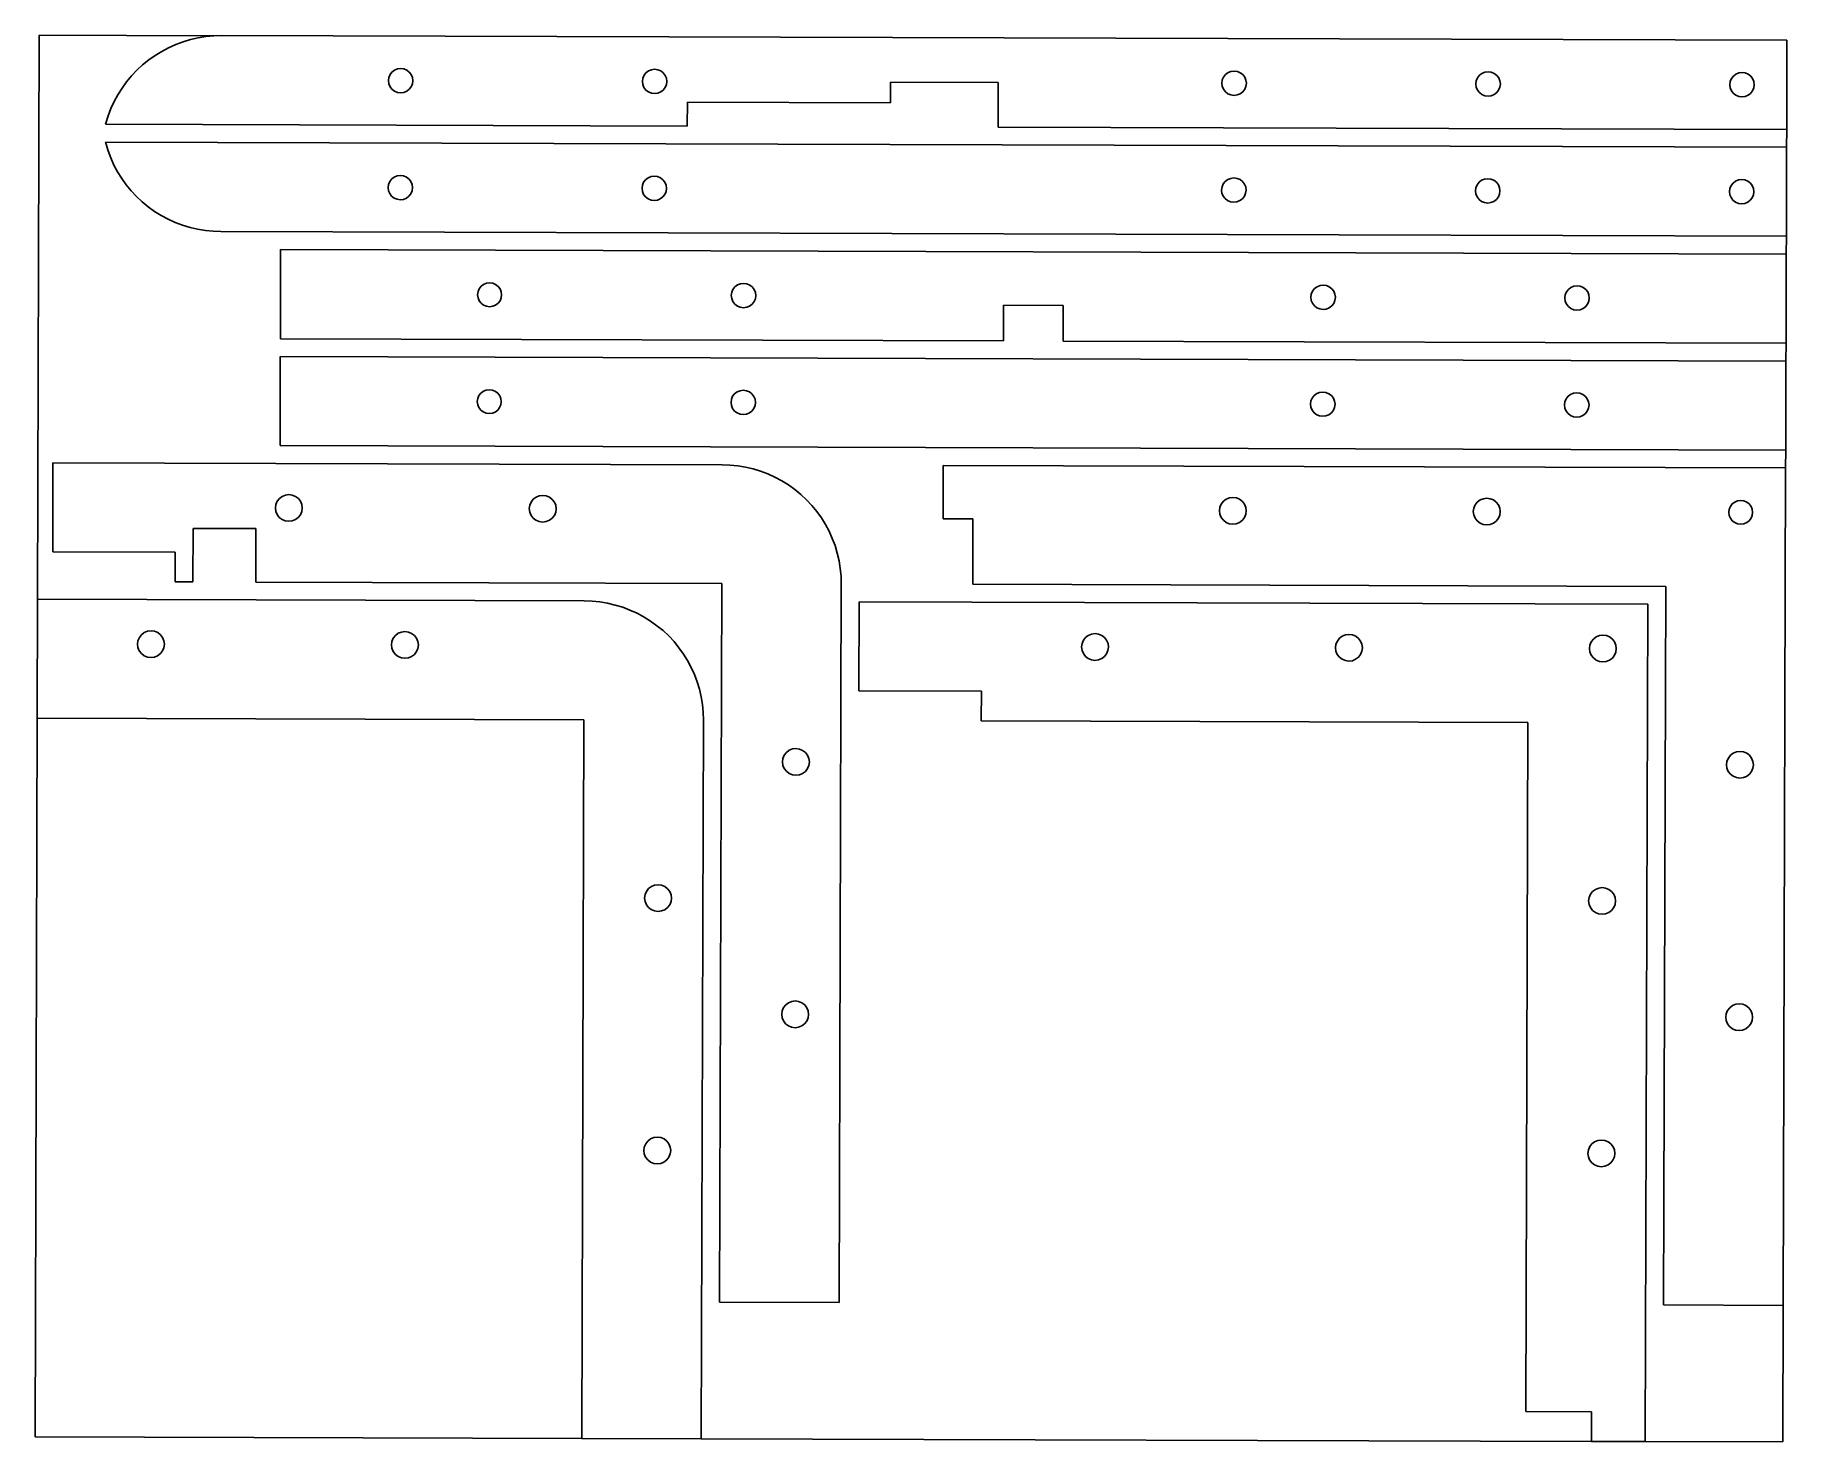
# Model space of a CAD drawing. Extents: x -138 to 155, y -116 to 120.
import ezdxf

# ---------------------------------------------------------------- set-up
doc = ezdxf.new("R2010")
doc.units = 0
doc.layers.get('0').update_dxf_attribs({"linetype": 'CONTINUOUS'})

msp = doc.modelspace()

# ---------------------------------------------------------------- linework, layer by layer
for p, q in [((-137.53, 119.53), (-137.81, 25.12)), ((-108.34, 119.4), (-137.53, 119.53)), ((-115.88, 117.41), (-117.04, 116.8)), ((-114.69, 117.95), (-115.88, 117.41)), ((-113.46, 118.4), (-114.69, 117.95)), ((-112.21, 118.77), (-113.46, 118.4)), ((-110.93, 119.07), (-112.21, 118.77)), ((-109.64, 119.27), (-110.93, 119.07)), ((-108.34, 119.4), (-109.64, 119.27)), ((-107.03, 119.44), (-108.34, 119.4)), ((-107.03, 119.44), (154.97, 118.65)), ((154.93, 103.74), (154.97, 118.65)), ((-120.23, 114.54), (-121.19, 113.66)), ((-119.22, 115.36), (-120.23, 114.54)), ((-118.15, 116.12), (-119.22, 115.36)), ((-117.04, 116.8), (-118.15, 116.12)), ((-122.92, 111.71), (-123.68, 110.65)), ((-122.08, 112.71), (-122.92, 111.71)), ((-121.19, 113.66), (-122.08, 112.71)), ((-79.03, 112.42), (-79.1, 111.9)), ((-79.1, 111.9), (-79.03, 111.37)), ((-78.82, 112.92), (-79.03, 112.42)), ((-78.5, 113.34), (-78.82, 112.92)), ((-78.07, 113.66), (-78.5, 113.34)), ((-77.57, 113.86), (-78.07, 113.66)), ((-77.04, 113.93), (-77.57, 113.86)), ((-76.51, 113.86), (-77.04, 113.93)), ((-76.02, 113.65), (-76.51, 113.86)), ((-75.6, 113.33), (-76.02, 113.65)), ((-75.27, 112.9), (-75.6, 113.33)), ((-75.07, 112.41), (-75.27, 112.9)), ((-75, 111.89), (-75.07, 112.41)), ((-75.07, 111.36), (-75, 111.89)), ((-36.53, 112.3), (-36.6, 111.77)), ((-36.6, 111.77), (-36.53, 111.24)), ((-36.32, 112.79), (-36.53, 112.3)), ((-36, 113.21), (-36.32, 112.79)), ((-35.57, 113.53), (-36, 113.21)), ((-35.07, 113.73), (-35.57, 113.53)), ((-34.54, 113.8), (-35.07, 113.73)), ((-34.01, 113.73), (-34.54, 113.8)), ((-33.52, 113.53), (-34.01, 113.73)), ((-33.1, 113.2), (-33.52, 113.53)), ((-32.77, 112.78), (-33.1, 113.2)), ((-32.57, 112.29), (-32.77, 112.78)), ((-32.5, 111.76), (-32.57, 112.29)), ((-32.57, 111.23), (-32.5, 111.76)), ((4.95, 111.65), (4.94, 108.17)), ((22.95, 111.59), (4.95, 111.65)), ((22.93, 104.14), (22.95, 111.59)), ((60.47, 112.01), (60.4, 111.48)), ((60.4, 111.48), (60.47, 110.95)), ((60.68, 112.5), (60.47, 112.01)), ((61, 112.92), (60.68, 112.5)), ((61.43, 113.24), (61, 112.92)), ((61.92, 113.44), (61.43, 113.24)), ((62.46, 113.51), (61.92, 113.44)), ((62.99, 113.44), (62.46, 113.51)), ((63.48, 113.23), (62.99, 113.44)), ((63.9, 112.91), (63.48, 113.23)), ((64.23, 112.49), (63.9, 112.91)), ((64.43, 111.99), (64.23, 112.49)), ((64.5, 111.47), (64.43, 111.99)), ((64.43, 110.94), (64.5, 111.47)), ((102.97, 111.88), (102.9, 111.35)), ((103.18, 112.37), (102.97, 111.88)), ((103.5, 112.79), (103.18, 112.37)), ((103.93, 113.11), (103.5, 112.79)), ((104.42, 113.31), (103.93, 113.11)), ((104.96, 113.38), (104.42, 113.31)), ((105.49, 113.31), (104.96, 113.38)), ((105.98, 113.11), (105.49, 113.31)), ((106.4, 112.78), (105.98, 113.11)), ((106.73, 112.36), (106.4, 112.78)), ((106.93, 111.87), (106.73, 112.36)), ((107, 111.34), (106.93, 111.87)), ((145.47, 111.75), (145.4, 111.22)), ((145.68, 112.24), (145.47, 111.75)), ((146, 112.66), (145.68, 112.24)), ((146.43, 112.98), (146, 112.66)), ((146.92, 113.19), (146.43, 112.98)), ((147.45, 113.25), (146.92, 113.19)), ((147.99, 113.18), (147.45, 113.25)), ((148.48, 112.98), (147.99, 113.18)), ((148.9, 112.65), (148.48, 112.98)), ((149.23, 112.23), (148.9, 112.65)), ((149.43, 111.74), (149.23, 112.23)), ((149.5, 111.21), (149.43, 111.74)), ((-124.38, 109.55), (-125, 108.4)), ((-123.68, 110.65), (-124.38, 109.55)), ((-79.03, 111.37), (-78.83, 110.88)), ((-78.83, 110.88), (-78.5, 110.46)), ((-78.5, 110.46), (-78.08, 110.13)), ((-78.08, 110.13), (-77.59, 109.93)), ((-77.59, 109.93), (-77.06, 109.85)), ((-77.06, 109.85), (-76.53, 109.92)), ((-76.53, 109.92), (-76.03, 110.12)), ((-76.03, 110.12), (-75.61, 110.45)), ((-75.61, 110.45), (-75.28, 110.87)), ((-75.28, 110.87), (-75.07, 111.36)), ((-36.53, 111.24), (-36.33, 110.75)), ((-36.33, 110.75), (-36, 110.33)), ((-36, 110.33), (-35.58, 110)), ((-35.58, 110), (-35.09, 109.8)), ((-35.09, 109.8), (-34.56, 109.73)), ((-34.56, 109.73), (-34.03, 109.79)), ((-34.03, 109.79), (-33.53, 110)), ((-33.53, 110), (-33.11, 110.32)), ((-33.11, 110.32), (-32.78, 110.74)), ((-32.78, 110.74), (-32.57, 111.23)), ((60.47, 110.95), (60.67, 110.46)), ((60.67, 110.46), (61, 110.04)), ((61, 110.04), (61.42, 109.71)), ((61.42, 109.71), (61.91, 109.51)), ((61.91, 109.51), (62.44, 109.43)), ((62.44, 109.43), (62.97, 109.5)), ((62.97, 109.5), (63.47, 109.7)), ((63.47, 109.7), (63.89, 110.03)), ((63.89, 110.03), (64.22, 110.45)), ((64.22, 110.45), (64.43, 110.94)), ((102.9, 111.35), (102.97, 110.82)), ((102.97, 110.82), (103.17, 110.33)), ((103.17, 110.33), (103.5, 109.91)), ((103.5, 109.91), (103.92, 109.58)), ((103.92, 109.58), (104.41, 109.38)), ((104.41, 109.38), (104.94, 109.31)), ((104.94, 109.31), (105.47, 109.37)), ((105.47, 109.37), (105.97, 109.58)), ((105.97, 109.58), (106.39, 109.9)), ((106.39, 109.9), (106.72, 110.32)), ((106.72, 110.32), (106.93, 110.81)), ((106.93, 110.81), (107, 111.34)), ((145.4, 111.22), (145.47, 110.7)), ((145.47, 110.7), (145.67, 110.2)), ((145.67, 110.2), (145.99, 109.78)), ((145.99, 109.78), (146.42, 109.46)), ((146.42, 109.46), (146.91, 109.25)), ((146.91, 109.25), (147.44, 109.18)), ((147.44, 109.18), (147.97, 109.25)), ((147.97, 109.25), (148.47, 109.45)), ((148.47, 109.45), (148.89, 109.77)), ((148.89, 109.77), (149.22, 110.19)), ((149.22, 110.19), (149.43, 110.68)), ((149.43, 110.68), (149.5, 111.21)), ((-126.01, 106.01), (-126.39, 104.76)), ((-125.54, 107.22), (-126.01, 106.01)), ((-125, 108.4), (-125.54, 107.22)), ((-29.07, 104.29), (-29.06, 108.27)), ((-29.06, 108.27), (4.94, 108.17)), ((-126.39, 104.76), (-126.43, 104.59)), ((-29.07, 104.29), (-126.43, 104.59)), ((154.93, 103.74), (22.93, 104.14)), ((154.92, 100.76), (154.93, 103.74)), ((-126.44, 101.61), (154.92, 100.76)), ((-126.44, 101.61), (-126.4, 101.43)), ((-126.4, 101.43), (-126.02, 100.18)), ((-126.02, 100.18), (-125.57, 98.97)), ((154.92, 100.76), (154.87, 85.85)), ((-125.57, 98.97), (-125.03, 97.78)), ((-125.03, 97.78), (-124.42, 96.63)), ((-124.42, 96.63), (-123.73, 95.52)), ((-123.73, 95.52), (-122.97, 94.46)), ((-122.97, 94.46), (-122.14, 93.46)), ((-79.08, 94.54), (-79.15, 94.01)), ((-79.15, 94.01), (-79.09, 93.48)), ((-78.88, 95.03), (-79.08, 94.54)), ((-78.55, 95.45), (-78.88, 95.03)), ((-78.12, 95.77), (-78.55, 95.45)), ((-77.63, 95.97), (-78.12, 95.77)), ((-77.1, 96.04), (-77.63, 95.97)), ((-76.57, 95.97), (-77.1, 96.04)), ((-76.07, 95.77), (-76.57, 95.97)), ((-75.65, 95.44), (-76.07, 95.77)), ((-75.33, 95.02), (-75.65, 95.44)), ((-75.12, 94.53), (-75.33, 95.02)), ((-75.13, 93.47), (-75.05, 94)), ((-75.05, 94), (-75.12, 94.53)), ((-36.58, 94.41), (-36.65, 93.88)), ((-36.65, 93.88), (-36.59, 93.35)), ((-36.38, 94.9), (-36.58, 94.41)), ((-36.05, 95.32), (-36.38, 94.9)), ((-35.62, 95.64), (-36.05, 95.32)), ((-35.13, 95.85), (-35.62, 95.64)), ((-34.6, 95.91), (-35.13, 95.85)), ((-34.07, 95.84), (-34.6, 95.91)), ((-33.57, 95.64), (-34.07, 95.84)), ((-33.15, 95.31), (-33.57, 95.64)), ((-32.83, 94.89), (-33.15, 95.31)), ((-32.62, 94.4), (-32.83, 94.89)), ((-32.63, 93.34), (-32.55, 93.87)), ((-32.55, 93.87), (-32.62, 94.4)), ((60.42, 94.12), (60.34, 93.59)), ((60.62, 94.61), (60.42, 94.12)), ((60.95, 95.03), (60.62, 94.61)), ((61.38, 95.35), (60.95, 95.03)), ((61.87, 95.55), (61.38, 95.35)), ((62.4, 95.62), (61.87, 95.55)), ((62.93, 95.55), (62.4, 95.62)), ((63.43, 95.35), (62.93, 95.55)), ((63.85, 95.02), (63.43, 95.35)), ((64.17, 94.6), (63.85, 95.02)), ((64.38, 94.11), (64.17, 94.6)), ((64.44, 93.58), (64.38, 94.11)), ((102.92, 93.99), (102.84, 93.46)), ((103.12, 94.48), (102.92, 93.99)), ((103.45, 94.9), (103.12, 94.48)), ((103.87, 95.22), (103.45, 94.9)), ((104.37, 95.43), (103.87, 95.22)), ((104.9, 95.49), (104.37, 95.43)), ((105.43, 95.42), (104.9, 95.49)), ((105.92, 95.22), (105.43, 95.42)), ((106.35, 94.89), (105.92, 95.22)), ((106.67, 94.47), (106.35, 94.89)), ((106.88, 93.98), (106.67, 94.47)), ((106.94, 93.45), (106.88, 93.98)), ((145.42, 93.86), (145.34, 93.33)), ((145.62, 94.35), (145.42, 93.86)), ((145.95, 94.77), (145.62, 94.35)), ((146.37, 95.1), (145.95, 94.77)), ((146.87, 95.3), (146.37, 95.1)), ((147.4, 95.37), (146.87, 95.3)), ((147.93, 95.29), (147.4, 95.37)), ((148.42, 95.09), (147.93, 95.29)), ((148.85, 94.76), (148.42, 95.09)), ((149.17, 94.34), (148.85, 94.76)), ((149.38, 93.85), (149.17, 94.34)), ((149.44, 93.32), (149.38, 93.85)), ((-122.14, 93.46), (-121.25, 92.5)), ((-121.25, 92.5), (-120.3, 91.61)), ((-120.3, 91.61), (-119.29, 90.78)), ((-79.09, 93.48), (-78.88, 92.99)), ((-78.88, 92.99), (-78.56, 92.57)), ((-78.56, 92.57), (-78.14, 92.24)), ((-78.14, 92.24), (-77.64, 92.04)), ((-77.64, 92.04), (-77.11, 91.97)), ((-77.11, 91.97), (-76.58, 92.03)), ((-76.58, 92.03), (-76.09, 92.24)), ((-76.09, 92.24), (-75.66, 92.56)), ((-75.66, 92.56), (-75.33, 92.98)), ((-75.33, 92.98), (-75.13, 93.47)), ((-36.59, 93.35), (-36.38, 92.86)), ((-36.38, 92.86), (-36.06, 92.44)), ((-36.06, 92.44), (-35.64, 92.11)), ((-35.64, 92.11), (-35.14, 91.91)), ((-35.14, 91.91), (-34.61, 91.84)), ((-34.61, 91.84), (-34.08, 91.91)), ((-34.08, 91.91), (-33.59, 92.11)), ((-33.59, 92.11), (-33.16, 92.43)), ((-33.16, 92.43), (-32.83, 92.85)), ((-32.83, 92.85), (-32.63, 93.34)), ((60.34, 93.59), (60.41, 93.06)), ((60.41, 93.06), (60.62, 92.57)), ((60.62, 92.57), (60.94, 92.15)), ((60.94, 92.15), (61.36, 91.82)), ((61.36, 91.82), (61.86, 91.62)), ((61.86, 91.62), (62.39, 91.55)), ((62.39, 91.55), (62.92, 91.61)), ((62.92, 91.61), (63.41, 91.82)), ((63.41, 91.82), (63.84, 92.14)), ((63.84, 92.14), (64.17, 92.56)), ((64.17, 92.56), (64.37, 93.05)), ((64.37, 93.05), (64.44, 93.58)), ((102.84, 93.46), (102.91, 92.94)), ((102.91, 92.94), (103.12, 92.44)), ((103.12, 92.44), (103.44, 92.02)), ((103.44, 92.02), (103.86, 91.7)), ((103.86, 91.7), (104.36, 91.49)), ((104.36, 91.49), (104.89, 91.42)), ((104.89, 91.42), (105.42, 91.49)), ((105.42, 91.49), (105.91, 91.69)), ((105.91, 91.69), (106.34, 92.01)), ((106.34, 92.01), (106.67, 92.43)), ((106.67, 92.43), (106.87, 92.92)), ((106.87, 92.92), (106.94, 93.45)), ((145.34, 93.33), (145.41, 92.81)), ((145.41, 92.81), (145.62, 92.32)), ((145.62, 92.32), (145.94, 91.89)), ((145.94, 91.89), (146.36, 91.57)), ((146.36, 91.57), (146.86, 91.36)), ((146.86, 91.36), (147.39, 91.29)), ((147.39, 91.29), (147.92, 91.36)), ((147.92, 91.36), (148.41, 91.56)), ((148.41, 91.56), (148.84, 91.88)), ((148.84, 91.88), (149.17, 92.3)), ((149.17, 92.3), (149.37, 92.8)), ((149.37, 92.8), (149.44, 93.32)), ((-119.29, 90.78), (-118.23, 90.02)), ((-118.23, 90.02), (-117.12, 89.33)), ((-117.12, 89.33), (-115.97, 88.72)), ((-115.97, 88.72), (-114.78, 88.18)), ((-114.78, 88.18), (-113.55, 87.72)), ((-113.55, 87.72), (-112.3, 87.33)), ((-112.3, 87.33), (-111.03, 87.03)), ((-111.03, 87.03), (-109.74, 86.82)), ((-109.74, 86.82), (-108.44, 86.69)), ((-108.44, 86.69), (-107.13, 86.64)), ((154.87, 85.85), (-107.13, 86.64)), ((154.86, 82.87), (154.87, 85.85)), ((-97.14, 83.63), (-97.18, 68.72)), ((-97.14, 83.63), (154.86, 82.87)), ((154.82, 67.96), (154.86, 82.87)), ((-64.1, 76.59), (-64.17, 76.08)), ((-63.9, 77.07), (-64.1, 76.59)), ((-63.58, 77.49), (-63.9, 77.07)), ((-63.16, 77.8), (-63.58, 77.49)), ((-62.67, 78), (-63.16, 77.8)), ((-62.15, 78.07), (-62.67, 78)), ((-61.63, 78), (-62.15, 78.07)), ((-61.15, 77.8), (-61.63, 78)), ((-60.73, 77.48), (-61.15, 77.8)), ((-60.42, 77.06), (-60.73, 77.48)), ((-60.22, 76.58), (-60.42, 77.06)), ((-60.15, 76.06), (-60.22, 76.58)), ((-21.64, 76.48), (-21.71, 75.95)), ((-21.43, 76.97), (-21.64, 76.48)), ((-21.1, 77.39), (-21.43, 76.97)), ((-20.68, 77.71), (-21.1, 77.39)), ((-20.18, 77.91), (-20.68, 77.71)), ((-19.65, 77.98), (-20.18, 77.91)), ((-19.12, 77.91), (-19.65, 77.98)), ((-18.63, 77.7), (-19.12, 77.91)), ((-18.21, 77.38), (-18.63, 77.7)), ((-17.88, 76.96), (-18.21, 77.38)), ((-17.68, 76.46), (-17.88, 76.96)), ((-17.61, 75.94), (-17.68, 76.46)), ((75.57, 76.68), (75.36, 76.18)), ((75.89, 77.1), (75.57, 76.68)), ((76.32, 77.42), (75.89, 77.1)), ((76.82, 77.62), (76.32, 77.42)), ((77.35, 77.69), (76.82, 77.62)), ((77.88, 77.62), (77.35, 77.69)), ((78.37, 77.41), (77.88, 77.62)), ((78.79, 77.09), (78.37, 77.41)), ((79.12, 76.66), (78.79, 77.09)), ((79.32, 76.17), (79.12, 76.66)), ((118.07, 76.55), (117.86, 76.06)), ((118.39, 76.97), (118.07, 76.55)), ((118.82, 77.29), (118.39, 76.97)), ((119.32, 77.49), (118.82, 77.29)), ((119.85, 77.56), (119.32, 77.49)), ((120.38, 77.49), (119.85, 77.56)), ((120.87, 77.28), (120.38, 77.49)), ((121.29, 76.96), (120.87, 77.28)), ((121.62, 76.54), (121.29, 76.96)), ((121.82, 76.04), (121.62, 76.54)), ((-64.17, 76.08), (-64.1, 75.56)), ((-64.1, 75.56), (-63.9, 75.08)), ((-63.9, 75.08), (-63.58, 74.66)), ((-63.58, 74.66), (-63.17, 74.34)), ((-63.17, 74.34), (-62.69, 74.14)), ((-62.69, 74.14), (-62.17, 74.07)), ((-62.17, 74.07), (-61.65, 74.14)), ((-61.65, 74.14), (-61.16, 74.34)), ((-61.16, 74.34), (-60.74, 74.65)), ((-60.74, 74.65), (-60.42, 75.07)), ((-60.42, 75.07), (-60.22, 75.55)), ((-60.22, 75.55), (-60.15, 76.06)), ((-21.71, 75.95), (-21.64, 75.42)), ((-21.64, 75.42), (-21.44, 74.93)), ((-21.44, 74.93), (-21.11, 74.51)), ((-21.11, 74.51), (-20.69, 74.18)), ((-20.69, 74.18), (-20.2, 73.98)), ((-20.2, 73.98), (-19.67, 73.91)), ((-19.67, 73.91), (-19.13, 73.97)), ((-19.13, 73.97), (-18.64, 74.18)), ((-18.64, 74.18), (-18.21, 74.5)), ((-18.21, 74.5), (-17.89, 74.92)), ((-17.89, 74.92), (-17.68, 75.41)), ((-17.68, 75.41), (-17.61, 75.94)), ((23.84, 74.32), (23.82, 68.36)), ((33.84, 74.29), (23.84, 74.32)), ((33.82, 68.33), (33.84, 74.29)), ((75.36, 76.18), (75.29, 75.66)), ((75.29, 75.66), (75.36, 75.13)), ((75.36, 75.13), (75.56, 74.64)), ((75.56, 74.64), (75.89, 74.22)), ((75.89, 74.22), (76.31, 73.89)), ((76.31, 73.89), (76.8, 73.69)), ((76.8, 73.69), (77.33, 73.61)), ((77.33, 73.61), (77.86, 73.68)), ((77.86, 73.68), (78.36, 73.88)), ((78.36, 73.88), (78.79, 74.21)), ((78.79, 74.21), (79.11, 74.63)), ((79.11, 74.63), (79.32, 75.12)), ((79.39, 75.65), (79.32, 76.17)), ((79.32, 75.12), (79.39, 75.65)), ((117.86, 76.06), (117.79, 75.53)), ((117.79, 75.53), (117.86, 75)), ((117.86, 75), (118.06, 74.51)), ((118.06, 74.51), (118.39, 74.09)), ((118.39, 74.09), (118.81, 73.76)), ((118.81, 73.76), (119.3, 73.56)), ((119.3, 73.56), (119.83, 73.49)), ((119.83, 73.49), (120.36, 73.55)), ((120.36, 73.55), (120.86, 73.76)), ((120.86, 73.76), (121.29, 74.08)), ((121.29, 74.08), (121.61, 74.5)), ((121.61, 74.5), (121.82, 74.99)), ((121.89, 75.52), (121.82, 76.04)), ((121.82, 74.99), (121.89, 75.52)), ((23.82, 68.36), (-97.18, 68.72)), ((154.82, 67.96), (33.82, 68.33)), ((154.81, 64.98), (154.82, 67.96)), ((-97.19, 65.74), (-97.24, 50.84)), ((-97.19, 65.74), (154.81, 64.98)), ((154.76, 50.08), (154.81, 64.98)), ((-64.15, 58.71), (-64.22, 58.19)), ((-63.95, 59.19), (-64.15, 58.71)), ((-63.63, 59.6), (-63.95, 59.19)), ((-63.21, 59.92), (-63.63, 59.6)), ((-62.73, 60.11), (-63.21, 59.92)), ((-62.21, 60.18), (-62.73, 60.11)), ((-61.69, 60.11), (-62.21, 60.18)), ((-61.2, 59.91), (-61.69, 60.11)), ((-60.79, 59.59), (-61.2, 59.91)), ((-60.47, 59.18), (-60.79, 59.59)), ((-60.27, 58.69), (-60.47, 59.18)), ((-60.2, 58.18), (-60.27, 58.69)), ((-21.49, 59.08), (-21.69, 58.59)), ((-21.16, 59.5), (-21.49, 59.08)), ((-20.73, 59.82), (-21.16, 59.5)), ((-20.24, 60.02), (-20.73, 59.82)), ((-19.71, 60.09), (-20.24, 60.02)), ((-19.18, 60.02), (-19.71, 60.09)), ((-18.68, 59.82), (-19.18, 60.02)), ((-18.26, 59.49), (-18.68, 59.82)), ((-17.94, 59.07), (-18.26, 59.49)), ((-17.73, 58.58), (-17.94, 59.07)), ((75.51, 58.79), (75.31, 58.3)), ((75.84, 59.21), (75.51, 58.79)), ((76.27, 59.53), (75.84, 59.21)), ((76.76, 59.73), (76.27, 59.53)), ((77.29, 59.8), (76.76, 59.73)), ((77.82, 59.73), (77.29, 59.8)), ((78.32, 59.52), (77.82, 59.73)), ((78.74, 59.2), (78.32, 59.52)), ((79.06, 58.78), (78.74, 59.2)), ((79.27, 58.28), (79.06, 58.78)), ((118.01, 58.66), (117.81, 58.17)), ((118.34, 59.08), (118.01, 58.66)), ((118.77, 59.4), (118.34, 59.08)), ((119.26, 59.61), (118.77, 59.4)), ((119.79, 59.67), (119.26, 59.61)), ((120.32, 59.6), (119.79, 59.67)), ((120.82, 59.4), (120.32, 59.6)), ((121.24, 59.07), (120.82, 59.4)), ((121.56, 58.65), (121.24, 59.07)), ((121.77, 58.16), (121.56, 58.65)), ((-64.22, 58.19), (-64.16, 57.67)), ((-64.16, 57.67), (-63.96, 57.19)), ((-63.96, 57.19), (-63.64, 56.78)), ((-63.64, 56.78), (-63.22, 56.46)), ((-63.22, 56.46), (-62.74, 56.26)), ((-62.74, 56.26), (-62.22, 56.19)), ((-62.22, 56.19), (-61.7, 56.25)), ((-61.7, 56.25), (-61.21, 56.45)), ((-61.21, 56.45), (-60.8, 56.77)), ((-60.8, 56.77), (-60.48, 57.18)), ((-60.48, 57.18), (-60.27, 57.66)), ((-60.27, 57.66), (-60.2, 58.18)), ((-21.69, 58.59), (-21.76, 58.06)), ((-21.76, 58.06), (-21.7, 57.53)), ((-21.7, 57.53), (-21.49, 57.04)), ((-21.49, 57.04), (-21.17, 56.62)), ((-21.17, 56.62), (-20.74, 56.29)), ((-20.74, 56.29), (-20.25, 56.09)), ((-20.25, 56.09), (-19.72, 56.02)), ((-19.72, 56.02), (-19.19, 56.09)), ((-19.19, 56.09), (-18.69, 56.29)), ((-18.69, 56.29), (-18.27, 56.61)), ((-18.27, 56.61), (-17.94, 57.03)), ((-17.94, 57.03), (-17.74, 57.52)), ((-17.74, 57.52), (-17.66, 58.05)), ((-17.66, 58.05), (-17.73, 58.58)), ((75.31, 58.3), (75.24, 57.77)), ((75.24, 57.77), (75.3, 57.24)), ((75.3, 57.24), (75.51, 56.75)), ((75.51, 56.75), (75.83, 56.33)), ((75.83, 56.33), (76.26, 56)), ((76.26, 56), (76.75, 55.8)), ((76.75, 55.8), (77.28, 55.73)), ((77.28, 55.73), (77.81, 55.79)), ((77.81, 55.79), (78.31, 56)), ((78.31, 56), (78.73, 56.32)), ((78.73, 56.32), (79.06, 56.74)), ((79.06, 56.74), (79.26, 57.23)), ((79.26, 57.23), (79.34, 57.76)), ((79.34, 57.76), (79.27, 58.28)), ((117.81, 58.17), (117.74, 57.64)), ((117.74, 57.64), (117.8, 57.11)), ((117.8, 57.11), (118.01, 56.62)), ((118.01, 56.62), (118.33, 56.2)), ((118.33, 56.2), (118.76, 55.87)), ((118.76, 55.87), (119.25, 55.67)), ((120.31, 55.67), (120.81, 55.87)), ((120.81, 55.87), (121.23, 56.19)), ((121.23, 56.19), (121.56, 56.61)), ((121.56, 56.61), (121.76, 57.1)), ((121.76, 57.1), (121.84, 57.63)), ((121.84, 57.63), (121.77, 58.16)), ((119.25, 55.67), (119.78, 55.6)), ((119.78, 55.6), (120.31, 55.67)), ((154.76, 50.08), (-97.24, 50.84)), ((154.75, 47.1), (154.76, 50.08)), ((-135.25, 47.97), (-135.29, 33.06)), ((-23.25, 47.63), (-135.25, 47.97)), ((-21.94, 47.58), (-23.25, 47.63)), ((-20.64, 47.45), (-21.94, 47.58)), ((-19.35, 47.24), (-20.64, 47.45)), ((-18.07, 46.94), (-19.35, 47.24)), ((-16.82, 46.56), (-18.07, 46.94)), ((13.73, 38.58), (13.75, 47.52)), ((154.75, 47.1), (13.75, 47.52)), ((154.33, -93.03), (154.75, 47.1)), ((-15.6, 46.1), (-16.82, 46.56)), ((-14.41, 45.56), (-15.6, 46.1)), ((-13.25, 44.94), (-14.41, 45.56)), ((-12.14, 44.25), (-13.25, 44.94)), ((-11.08, 43.49), (-12.14, 44.25)), ((-97.71, 41.52), (-97.94, 40.98)), ((-97.35, 41.98), (-97.71, 41.52)), ((-96.89, 42.34), (-97.35, 41.98)), ((-96.34, 42.56), (-96.89, 42.34)), ((-95.76, 42.63), (-96.34, 42.56)), ((-95.18, 42.55), (-95.76, 42.63)), ((-94.64, 42.33), (-95.18, 42.55)), ((-94.17, 41.97), (-94.64, 42.33)), ((-93.82, 41.51), (-94.17, 41.97)), ((-93.59, 40.97), (-93.82, 41.51)), ((-55.21, 41.39), (-55.44, 40.85)), ((-54.85, 41.85), (-55.21, 41.39)), ((-54.39, 42.21), (-54.85, 41.85)), ((-53.84, 42.43), (-54.39, 42.21)), ((-53.26, 42.5), (-53.84, 42.43)), ((-52.68, 42.43), (-53.26, 42.5)), ((-52.14, 42.2), (-52.68, 42.43)), ((-51.67, 41.84), (-52.14, 42.2)), ((-51.32, 41.38), (-51.67, 41.84)), ((-51.09, 40.84), (-51.32, 41.38)), ((-10.07, 42.66), (-11.08, 43.49)), ((-9.12, 41.77), (-10.07, 42.66)), ((-8.23, 40.82), (-9.12, 41.77)), ((60.65, 41.51), (60.29, 41.04)), ((61.11, 41.86), (60.65, 41.51)), ((61.66, 42.08), (61.11, 41.86)), ((62.24, 42.16), (61.66, 42.08)), ((62.82, 42.08), (62.24, 42.16)), ((63.36, 41.85), (62.82, 42.08)), ((63.83, 41.5), (63.36, 41.85)), ((64.18, 41.03), (63.83, 41.5)), ((103.14, 41.38), (102.79, 40.92)), ((103.61, 41.73), (103.14, 41.38)), ((104.16, 41.95), (103.61, 41.73)), ((104.74, 42.03), (104.16, 41.95)), ((105.32, 41.95), (104.74, 42.03)), ((105.86, 41.73), (105.32, 41.95)), ((106.33, 41.37), (105.86, 41.73)), ((106.68, 40.91), (106.33, 41.37)), ((145.82, 41.07), (145.5, 40.66)), ((146.24, 41.39), (145.82, 41.07)), ((146.72, 41.59), (146.24, 41.39)), ((147.24, 41.65), (146.72, 41.59)), ((147.75, 41.58), (147.24, 41.65)), ((148.24, 41.38), (147.75, 41.58)), ((148.65, 41.07), (148.24, 41.38)), ((148.97, 40.65), (148.65, 41.07)), ((-97.94, 40.98), (-98.02, 40.4)), ((-98.02, 40.4), (-97.94, 39.82)), ((-97.94, 39.82), (-97.72, 39.28)), ((-97.72, 39.28), (-97.36, 38.82)), ((-97.36, 38.82), (-96.9, 38.46)), ((-96.9, 38.46), (-96.36, 38.24)), ((-96.36, 38.24), (-95.77, 38.16)), ((-95.77, 38.16), (-95.19, 38.23)), ((-95.19, 38.23), (-94.65, 38.46)), ((-94.65, 38.46), (-94.18, 38.81)), ((-94.18, 38.81), (-93.82, 39.27)), ((-93.82, 39.27), (-93.6, 39.81)), ((-93.6, 39.81), (-93.52, 40.39)), ((-93.52, 40.39), (-93.59, 40.97)), ((-55.44, 40.85), (-55.52, 40.28)), ((-55.52, 40.28), (-55.44, 39.7)), ((-55.44, 39.7), (-55.22, 39.16)), ((-55.22, 39.16), (-54.86, 38.69)), ((-54.86, 38.69), (-54.4, 38.34)), ((-54.4, 38.34), (-53.86, 38.11)), ((-52.69, 38.11), (-52.15, 38.33)), ((-52.15, 38.33), (-51.68, 38.68)), ((-51.68, 38.68), (-51.32, 39.14)), ((-51.32, 39.14), (-51.1, 39.68)), ((-51.1, 39.68), (-51.02, 40.26)), ((-51.02, 40.26), (-51.09, 40.84)), ((-7.4, 39.81), (-8.23, 40.82)), ((-6.64, 38.75), (-7.4, 39.81)), ((-5.96, 37.64), (-6.64, 38.75)), ((13.73, 38.58), (18.73, 38.56)), ((18.73, 38.56), (18.69, 27.63)), ((60.06, 40.51), (59.98, 39.93)), ((59.98, 39.93), (60.06, 39.35)), ((60.29, 41.04), (60.06, 40.51)), ((60.06, 39.35), (60.28, 38.81)), ((60.28, 38.81), (60.64, 38.34)), ((60.64, 38.34), (61.1, 37.99)), ((63.35, 37.98), (63.82, 38.34)), ((63.82, 38.34), (64.18, 38.8)), ((64.41, 40.49), (64.18, 41.03)), ((64.18, 38.8), (64.4, 39.34)), ((64.4, 39.34), (64.48, 39.91)), ((64.48, 39.91), (64.41, 40.49)), ((102.56, 40.38), (102.48, 39.8)), ((102.48, 39.8), (102.56, 39.22)), ((102.79, 40.92), (102.56, 40.38)), ((102.56, 39.22), (102.78, 38.68)), ((102.78, 38.68), (103.14, 38.22)), ((103.14, 38.22), (103.6, 37.86)), ((105.85, 37.85), (106.32, 38.21)), ((106.32, 38.21), (106.68, 38.67)), ((106.91, 40.37), (106.68, 40.91)), ((106.68, 38.67), (106.9, 39.21)), ((106.9, 39.21), (106.98, 39.79)), ((106.98, 39.79), (106.91, 40.37)), ((145.3, 40.19), (145.23, 39.67)), ((145.23, 39.67), (145.3, 39.16)), ((145.5, 40.66), (145.3, 40.19)), ((145.3, 39.16), (145.5, 38.68)), ((145.5, 38.68), (145.81, 38.26)), ((145.81, 38.26), (146.23, 37.95)), ((148.23, 37.94), (148.64, 38.26)), ((148.64, 38.26), (148.96, 38.67)), ((148.96, 38.67), (149.16, 39.14)), ((149.16, 40.17), (148.97, 40.65)), ((149.23, 39.66), (149.16, 40.17)), ((149.16, 39.14), (149.23, 39.66)), ((-111.81, 28.02), (-111.78, 36.97)), ((-111.78, 36.97), (-101.28, 36.94)), ((-101.28, 36.94), (-101.31, 27.99)), ((-53.86, 38.11), (-53.28, 38.03)), ((-53.28, 38.03), (-52.69, 38.11)), ((-5.34, 36.49), (-5.96, 37.64)), ((-4.81, 35.31), (-5.34, 36.49)), ((-4.35, 34.09), (-4.81, 35.31)), ((61.1, 37.99), (61.64, 37.76)), ((61.64, 37.76), (62.22, 37.68)), ((62.22, 37.68), (62.81, 37.76)), ((62.81, 37.76), (63.35, 37.98)), ((103.6, 37.86), (104.14, 37.63)), ((104.14, 37.63), (104.72, 37.56)), ((104.72, 37.56), (105.31, 37.63)), ((105.31, 37.63), (105.85, 37.85)), ((146.23, 37.95), (146.71, 37.75)), ((146.71, 37.75), (147.22, 37.68)), ((147.22, 37.68), (147.74, 37.74)), ((147.74, 37.74), (148.23, 37.94)), ((-135.29, 33.06), (-114.79, 33)), ((-114.79, 33), (-114.81, 28.03)), ((-3.97, 32.84), (-4.35, 34.09)), ((-3.68, 31.57), (-3.97, 32.84)), ((-3.47, 30.29), (-3.68, 31.57)), ((-3.35, 29), (-3.47, 30.29)), ((-114.81, 28.03), (-111.81, 28.02)), ((-101.31, 27.99), (-23.31, 27.76)), ((-23.67, -92.49), (-23.31, 27.76)), ((-3.67, -92.55), (-3.31, 27.7)), ((-3.31, 27.7), (-3.35, 29)), ((18.69, 27.63), (134.69, 27.28)), ((134.33, -92.96), (134.69, 27.28)), ((-137.81, 25.12), (-137.88, 5.24)), ((-46.32, 24.84), (-137.81, 25.12)), ((-45.01, 24.8), (-46.32, 24.84)), ((-43.71, 24.67), (-45.01, 24.8)), ((-42.41, 24.45), (-43.71, 24.67)), ((-41.14, 24.15), (-42.41, 24.45)), ((-39.89, 23.77), (-41.14, 24.15)), ((-38.67, 23.31), (-39.89, 23.77)), ((-0.36, 9.8), (-0.32, 24.71)), ((131.68, 24.31), (-0.32, 24.71)), ((131.26, -115.81), (131.68, 24.31)), ((-37.48, 22.77), (-38.67, 23.31)), ((-36.32, 22.15), (-37.48, 22.77)), ((-35.21, 21.46), (-36.32, 22.15)), ((-34.15, 20.7), (-35.21, 21.46)), ((-33.14, 19.87), (-34.15, 20.7)), ((-121.01, 18.19), (-121.09, 17.62)), ((-121.09, 17.62), (-121.01, 17.04)), ((-120.78, 18.73), (-121.01, 18.19)), ((-120.42, 19.19), (-120.78, 18.73)), ((-119.96, 19.55), (-120.42, 19.19)), ((-119.41, 19.77), (-119.96, 19.55)), ((-118.83, 19.84), (-119.41, 19.77)), ((-118.25, 19.77), (-118.83, 19.84)), ((-117.71, 19.54), (-118.25, 19.77)), ((-117.24, 19.19), (-117.71, 19.54)), ((-116.89, 18.72), (-117.24, 19.19)), ((-116.66, 18.18), (-116.89, 18.72)), ((-116.67, 17.02), (-116.59, 17.6)), ((-116.59, 17.6), (-116.66, 18.18)), ((-78.51, 18.07), (-78.59, 17.49)), ((-78.28, 18.6), (-78.51, 18.07)), ((-77.92, 19.07), (-78.28, 18.6)), ((-77.46, 19.42), (-77.92, 19.07)), ((-76.91, 19.64), (-77.46, 19.42)), ((-76.33, 19.72), (-76.91, 19.64)), ((-75.75, 19.64), (-76.33, 19.72)), ((-75.21, 19.41), (-75.75, 19.64)), ((-74.74, 19.06), (-75.21, 19.41)), ((-74.39, 18.59), (-74.74, 19.06)), ((-74.16, 18.05), (-74.39, 18.59)), ((-74.09, 17.47), (-74.16, 18.05)), ((-32.19, 18.98), (-33.14, 19.87)), ((-31.3, 18.03), (-32.19, 18.98)), ((-30.47, 17.02), (-31.3, 18.03)), ((36.99, 17.72), (36.91, 17.14)), ((37.22, 18.26), (36.99, 17.72)), ((37.58, 18.72), (37.22, 18.26)), ((38.04, 19.07), (37.58, 18.72)), ((38.59, 19.3), (38.04, 19.07)), ((39.17, 19.37), (38.59, 19.3)), ((39.75, 19.29), (39.17, 19.37)), ((40.29, 19.07), (39.75, 19.29)), ((40.76, 18.71), (40.29, 19.07)), ((41.11, 18.25), (40.76, 18.71)), ((41.34, 17.71), (41.11, 18.25)), ((41.41, 17.13), (41.34, 17.71)), ((79.72, 18.13), (79.49, 17.59)), ((80.08, 18.59), (79.72, 18.13)), ((80.54, 18.95), (80.08, 18.59)), ((81.09, 19.17), (80.54, 18.95)), ((81.67, 19.24), (81.09, 19.17)), ((82.25, 19.16), (81.67, 19.24)), ((82.79, 18.94), (82.25, 19.16)), ((83.26, 18.58), (82.79, 18.94)), ((83.61, 18.12), (83.26, 18.58)), ((83.84, 17.58), (83.61, 18.12)), ((122.22, 18), (121.99, 17.46)), ((122.58, 18.46), (122.22, 18)), ((123.04, 18.82), (122.58, 18.46)), ((123.59, 19.04), (123.04, 18.82)), ((124.17, 19.11), (123.59, 19.04)), ((124.75, 19.04), (124.17, 19.11)), ((125.29, 18.81), (124.75, 19.04)), ((125.76, 18.45), (125.29, 18.81)), ((126.11, 17.99), (125.76, 18.45)), ((126.34, 17.45), (126.11, 17.99)), ((-121.01, 17.04), (-120.79, 16.5)), ((-120.79, 16.5), (-120.43, 16.03)), ((-120.43, 16.03), (-119.97, 15.68)), ((-119.97, 15.68), (-119.43, 15.45)), ((-119.43, 15.45), (-118.84, 15.37)), ((-118.84, 15.37), (-118.26, 15.45)), ((-118.26, 15.45), (-117.72, 15.67)), ((-117.72, 15.67), (-117.25, 16.02)), ((-117.25, 16.02), (-116.89, 16.48)), ((-116.89, 16.48), (-116.67, 17.02)), ((-78.59, 17.49), (-78.51, 16.91)), ((-78.51, 16.91), (-78.29, 16.37)), ((-78.29, 16.37), (-77.93, 15.9)), ((-77.93, 15.9), (-77.47, 15.55)), ((-77.47, 15.55), (-76.93, 15.32)), ((-76.93, 15.32), (-76.34, 15.24)), ((-76.34, 15.24), (-75.76, 15.32)), ((-75.76, 15.32), (-75.22, 15.54)), ((-75.22, 15.54), (-74.75, 15.9)), ((-74.75, 15.9), (-74.39, 16.36)), ((-74.39, 16.36), (-74.17, 16.9)), ((-74.17, 16.9), (-74.09, 17.47)), ((-29.71, 15.96), (-30.47, 17.02)), ((-29.03, 14.85), (-29.71, 15.96)), ((-28.41, 13.71), (-29.03, 14.85)), ((36.91, 17.14), (36.99, 16.56)), ((36.99, 16.56), (37.21, 16.02)), ((37.21, 16.02), (37.57, 15.56)), ((37.57, 15.56), (38.03, 15.2)), ((38.03, 15.2), (38.57, 14.98)), ((38.57, 14.98), (39.15, 14.9)), ((39.15, 14.9), (39.74, 14.97)), ((39.74, 14.97), (40.28, 15.19)), ((40.28, 15.19), (40.75, 15.55)), ((40.75, 15.55), (41.11, 16.01)), ((41.11, 16.01), (41.33, 16.55)), ((41.33, 16.55), (41.41, 17.13)), ((79.49, 17.59), (79.41, 17.01)), ((79.41, 17.01), (79.49, 16.43)), ((79.49, 16.43), (79.71, 15.89)), ((79.71, 15.89), (80.07, 15.43)), ((80.07, 15.43), (80.53, 15.07)), ((80.53, 15.07), (81.07, 14.85)), ((81.07, 14.85), (81.65, 14.77)), ((81.65, 14.77), (82.24, 14.84)), ((82.24, 14.84), (82.78, 15.07)), ((82.78, 15.07), (83.25, 15.42)), ((83.25, 15.42), (83.61, 15.88)), ((83.61, 15.88), (83.83, 16.42)), ((83.83, 16.42), (83.91, 17)), ((83.91, 17), (83.84, 17.58)), ((121.99, 17.46), (121.91, 16.88)), ((121.91, 16.88), (121.99, 16.31)), ((121.99, 16.31), (122.21, 15.77)), ((122.21, 15.77), (122.57, 15.3)), ((122.57, 15.3), (123.03, 14.94)), ((123.03, 14.94), (123.57, 14.72)), ((123.57, 14.72), (124.15, 14.64)), ((124.15, 14.64), (124.74, 14.72)), ((124.74, 14.72), (125.28, 14.94)), ((125.28, 14.94), (125.75, 15.29)), ((125.75, 15.29), (126.11, 15.75)), ((126.11, 15.75), (126.33, 16.29)), ((126.33, 16.29), (126.41, 16.87)), ((126.41, 16.87), (126.34, 17.45)), ((-27.88, 12.52), (-28.41, 13.71)), ((-27.42, 11.3), (-27.88, 12.52)), ((-27.04, 10.05), (-27.42, 11.3)), ((-26.75, 8.79), (-27.04, 10.05)), ((20.14, 9.74), (-0.36, 9.8)), ((20.12, 4.77), (20.14, 9.74)), ((-26.54, 7.5), (-26.75, 8.79)), ((-26.41, 6.21), (-26.54, 7.5)), ((-26.38, 4.91), (-26.41, 6.21)), ((-137.88, 5.24), (-138.24, -115)), ((-137.88, 5.24), (-46.38, 4.97)), ((-46.74, -115.28), (-46.38, 4.97)), ((-26.74, -115.34), (-26.38, 4.91)), ((20.12, 4.77), (111.62, 4.49)), ((111.27, -110.78), (111.62, 4.49)), ((-11.47, 0.07), (-12.02, -0.15)), ((-10.89, 0.14), (-11.47, 0.07)), ((-10.31, 0.06), (-10.89, 0.14)), ((-9.77, -0.16), (-10.31, 0.06)), ((-13.07, -1.51), (-13.15, -2.09)), ((-13.15, -2.09), (-13.07, -2.67)), ((-12.84, -0.97), (-13.07, -1.51)), ((-13.07, -2.67), (-12.85, -3.21)), ((-12.48, -0.51), (-12.84, -0.97)), ((-12.02, -0.15), (-12.48, -0.51)), ((-9.3, -0.52), (-9.77, -0.16)), ((-8.95, -0.98), (-9.3, -0.52)), ((-8.72, -1.52), (-8.95, -0.98)), ((-8.95, -3.22), (-8.73, -2.68)), ((-8.73, -2.68), (-8.65, -2.1)), ((-8.65, -2.1), (-8.72, -1.52)), ((144.93, -1.98), (144.85, -2.56)), ((144.85, -2.56), (144.93, -3.14)), ((145.16, -1.45), (144.93, -1.98)), ((145.52, -0.98), (145.16, -1.45)), ((145.98, -0.63), (145.52, -0.98)), ((146.53, -0.41), (145.98, -0.63)), ((147.11, -0.33), (146.53, -0.41)), ((147.69, -0.41), (147.11, -0.33)), ((148.23, -0.64), (147.69, -0.41)), ((148.7, -0.99), (148.23, -0.64)), ((149.05, -1.46), (148.7, -0.99)), ((149.28, -2), (149.05, -1.46)), ((149.27, -3.16), (149.35, -2.58)), ((149.35, -2.58), (149.28, -2)), ((-12.85, -3.21), (-12.49, -3.67)), ((-12.49, -3.67), (-12.03, -4.03)), ((-12.03, -4.03), (-11.49, -4.25)), ((-11.49, -4.25), (-10.9, -4.33)), ((-10.9, -4.33), (-10.32, -4.26)), ((-10.32, -4.26), (-9.78, -4.03)), ((-9.78, -4.03), (-9.31, -3.68)), ((-9.31, -3.68), (-8.95, -3.22)), ((144.93, -3.14), (145.15, -3.68)), ((145.15, -3.68), (145.51, -4.15)), ((145.51, -4.15), (145.97, -4.5)), ((145.97, -4.5), (146.51, -4.73)), ((146.51, -4.73), (147.1, -4.81)), ((147.1, -4.81), (147.68, -4.73)), ((147.68, -4.73), (148.22, -4.51)), ((148.22, -4.51), (148.69, -4.16)), ((148.69, -4.16), (149.05, -3.69)), ((149.05, -3.69), (149.27, -3.16)), ((-35.55, -23.3), (-35.91, -23.76)), ((-35.09, -22.94), (-35.55, -23.3)), ((-34.54, -22.72), (-35.09, -22.94)), ((-33.96, -22.65), (-34.54, -22.72)), ((-33.38, -22.72), (-33.96, -22.65)), ((-32.84, -22.95), (-33.38, -22.72)), ((-32.37, -23.31), (-32.84, -22.95)), ((-32.01, -23.77), (-32.37, -23.31)), ((122.91, -23.42), (122.45, -23.77)), ((123.46, -23.2), (122.91, -23.42)), ((124.04, -23.12), (123.46, -23.2)), ((124.62, -23.2), (124.04, -23.12)), ((125.16, -23.42), (124.62, -23.2)), ((125.63, -23.78), (125.16, -23.42)), ((-36.14, -24.3), (-36.22, -24.88)), ((-36.22, -24.88), (-36.14, -25.45)), ((-35.91, -23.76), (-36.14, -24.3)), ((-36.14, -25.45), (-35.92, -25.99)), ((-35.92, -25.99), (-35.56, -26.46)), ((-32.38, -26.47), (-32.02, -26.01)), ((-32.02, -26.01), (-31.8, -25.47)), ((-31.79, -24.31), (-32.01, -23.77)), ((-31.8, -25.47), (-31.72, -24.89)), ((-31.72, -24.89), (-31.79, -24.31)), ((121.86, -24.77), (121.78, -25.35)), ((121.78, -25.35), (121.86, -25.93)), ((122.09, -24.23), (121.86, -24.77)), ((121.86, -25.93), (122.08, -26.47)), ((122.45, -23.77), (122.09, -24.23)), ((125.98, -24.25), (125.63, -23.78)), ((126.21, -24.79), (125.98, -24.25)), ((125.98, -26.48), (126.2, -25.94)), ((126.2, -25.94), (126.28, -25.36)), ((126.28, -25.36), (126.21, -24.79)), ((-35.56, -26.46), (-35.1, -26.81)), ((-35.1, -26.81), (-34.56, -27.04)), ((-34.56, -27.04), (-33.97, -27.12)), ((-33.97, -27.12), (-33.39, -27.04)), ((-33.39, -27.04), (-32.85, -26.82)), ((-32.85, -26.82), (-32.38, -26.47)), ((122.08, -26.47), (122.44, -26.93)), ((122.44, -26.93), (122.9, -27.29)), ((122.9, -27.29), (123.44, -27.52)), ((123.44, -27.52), (124.03, -27.59)), ((124.03, -27.59), (124.61, -27.52)), ((124.61, -27.52), (125.15, -27.3)), ((125.15, -27.3), (125.62, -26.94)), ((125.62, -26.94), (125.98, -26.48)), ((-13.2, -43.74), (-13.28, -44.32)), ((-12.97, -43.21), (-13.2, -43.74)), ((-12.61, -42.74), (-12.97, -43.21)), ((-12.14, -42.39), (-12.61, -42.74)), ((-11.6, -42.17), (-12.14, -42.39)), ((-11.02, -42.09), (-11.6, -42.17)), ((-10.44, -42.17), (-11.02, -42.09)), ((-9.89, -42.4), (-10.44, -42.17)), ((-9.43, -42.75), (-9.89, -42.4)), ((-9.07, -43.22), (-9.43, -42.75)), ((-8.85, -43.76), (-9.07, -43.22)), ((-8.78, -44.34), (-8.85, -43.76)), ((145.03, -43.68), (144.8, -44.22)), ((145.39, -43.22), (145.03, -43.68)), ((145.85, -42.87), (145.39, -43.22)), ((146.4, -42.64), (145.85, -42.87)), ((146.98, -42.57), (146.4, -42.64)), ((147.56, -42.65), (146.98, -42.57)), ((148.1, -42.87), (147.56, -42.65)), ((148.57, -43.23), (148.1, -42.87)), ((148.93, -43.69), (148.57, -43.23)), ((149.15, -44.23), (148.93, -43.69)), ((-13.28, -44.32), (-13.2, -44.9)), ((-13.2, -44.9), (-12.98, -45.44)), ((-12.98, -45.44), (-12.62, -45.91)), ((-12.62, -45.91), (-12.16, -46.26)), ((-12.16, -46.26), (-11.61, -46.49)), ((-11.61, -46.49), (-11.03, -46.57)), ((-11.03, -46.57), (-10.45, -46.49)), ((-10.45, -46.49), (-9.91, -46.27)), ((-9.91, -46.27), (-9.44, -45.92)), ((-9.44, -45.92), (-9.08, -45.45)), ((-9.08, -45.45), (-8.85, -44.91)), ((-8.85, -44.91), (-8.78, -44.34)), ((144.8, -44.22), (144.72, -44.8)), ((144.72, -44.8), (144.8, -45.38)), ((144.8, -45.38), (145.02, -45.92)), ((145.02, -45.92), (145.38, -46.38)), ((145.38, -46.38), (145.84, -46.74)), ((145.84, -46.74), (146.38, -46.96)), ((147.55, -46.97), (148.09, -46.74)), ((148.09, -46.74), (148.56, -46.39)), ((148.56, -46.39), (148.92, -45.93)), ((148.92, -45.93), (149.15, -45.39)), ((149.22, -44.81), (149.15, -44.23)), ((149.15, -45.39), (149.22, -44.81)), ((146.38, -46.96), (146.97, -47.04)), ((146.97, -47.04), (147.55, -46.97)), ((-36.27, -66.53), (-36.35, -67.11)), ((-36.35, -67.11), (-36.27, -67.69)), ((-36.04, -65.99), (-36.27, -66.53)), ((-35.68, -65.53), (-36.04, -65.99)), ((-35.21, -65.18), (-35.68, -65.53)), ((-34.67, -64.96), (-35.21, -65.18)), ((-34.09, -64.88), (-34.67, -64.96)), ((-33.51, -64.96), (-34.09, -64.88)), ((-32.96, -65.18), (-33.51, -64.96)), ((-32.5, -65.54), (-32.96, -65.18)), ((-32.14, -66), (-32.5, -65.54)), ((-31.92, -66.54), (-32.14, -66)), ((-31.85, -67.12), (-31.92, -66.54)), ((-31.92, -67.7), (-31.85, -67.12)), ((121.73, -67.01), (121.65, -67.59)), ((121.96, -66.47), (121.73, -67.01)), ((122.32, -66.01), (121.96, -66.47)), ((122.78, -65.65), (122.32, -66.01)), ((123.33, -65.43), (122.78, -65.65)), ((123.91, -65.36), (123.33, -65.43)), ((124.49, -65.43), (123.91, -65.36)), ((125.03, -65.66), (124.49, -65.43)), ((125.5, -66.02), (125.03, -65.66)), ((125.86, -66.48), (125.5, -66.02)), ((126.08, -67.02), (125.86, -66.48)), ((126.15, -67.6), (126.08, -67.02)), ((-36.27, -67.69), (-36.05, -68.23)), ((-36.05, -68.23), (-35.69, -68.69)), ((-35.69, -68.69), (-35.23, -69.05)), ((-35.23, -69.05), (-34.68, -69.28)), ((-34.68, -69.28), (-34.1, -69.35)), ((-34.1, -69.35), (-33.52, -69.28)), ((-33.52, -69.28), (-32.98, -69.06)), ((-32.98, -69.06), (-32.51, -68.7)), ((-32.51, -68.7), (-32.15, -68.24)), ((-32.15, -68.24), (-31.92, -67.7)), ((121.65, -67.59), (121.73, -68.16)), ((121.73, -68.16), (121.95, -68.7)), ((121.95, -68.7), (122.31, -69.17)), ((122.31, -69.17), (122.77, -69.53)), ((122.77, -69.53), (123.32, -69.75)), ((123.32, -69.75), (123.9, -69.83)), ((123.9, -69.83), (124.48, -69.75)), ((124.48, -69.75), (125.02, -69.53)), ((125.02, -69.53), (125.49, -69.18)), ((125.49, -69.18), (125.85, -68.72)), ((125.85, -68.72), (126.08, -68.18)), ((126.08, -68.18), (126.15, -67.6)), ((-23.67, -92.49), (-3.67, -92.55)), ((134.33, -92.96), (154.33, -93.03)), ((154.26, -115.88), (154.33, -93.03)), ((122.27, -110.82), (111.27, -110.78)), ((122.26, -115.79), (122.27, -110.82)), ((-138.24, -115), (-46.74, -115.28)), ((-46.74, -115.28), (-26.74, -115.34)), ((-26.74, -115.34), (122.26, -115.79)), ((122.26, -115.79), (131.26, -115.81)), ((131.26, -115.81), (154.26, -115.88))]:
    msp.add_line(p, q)

doc.saveas('drawing.dxf')
